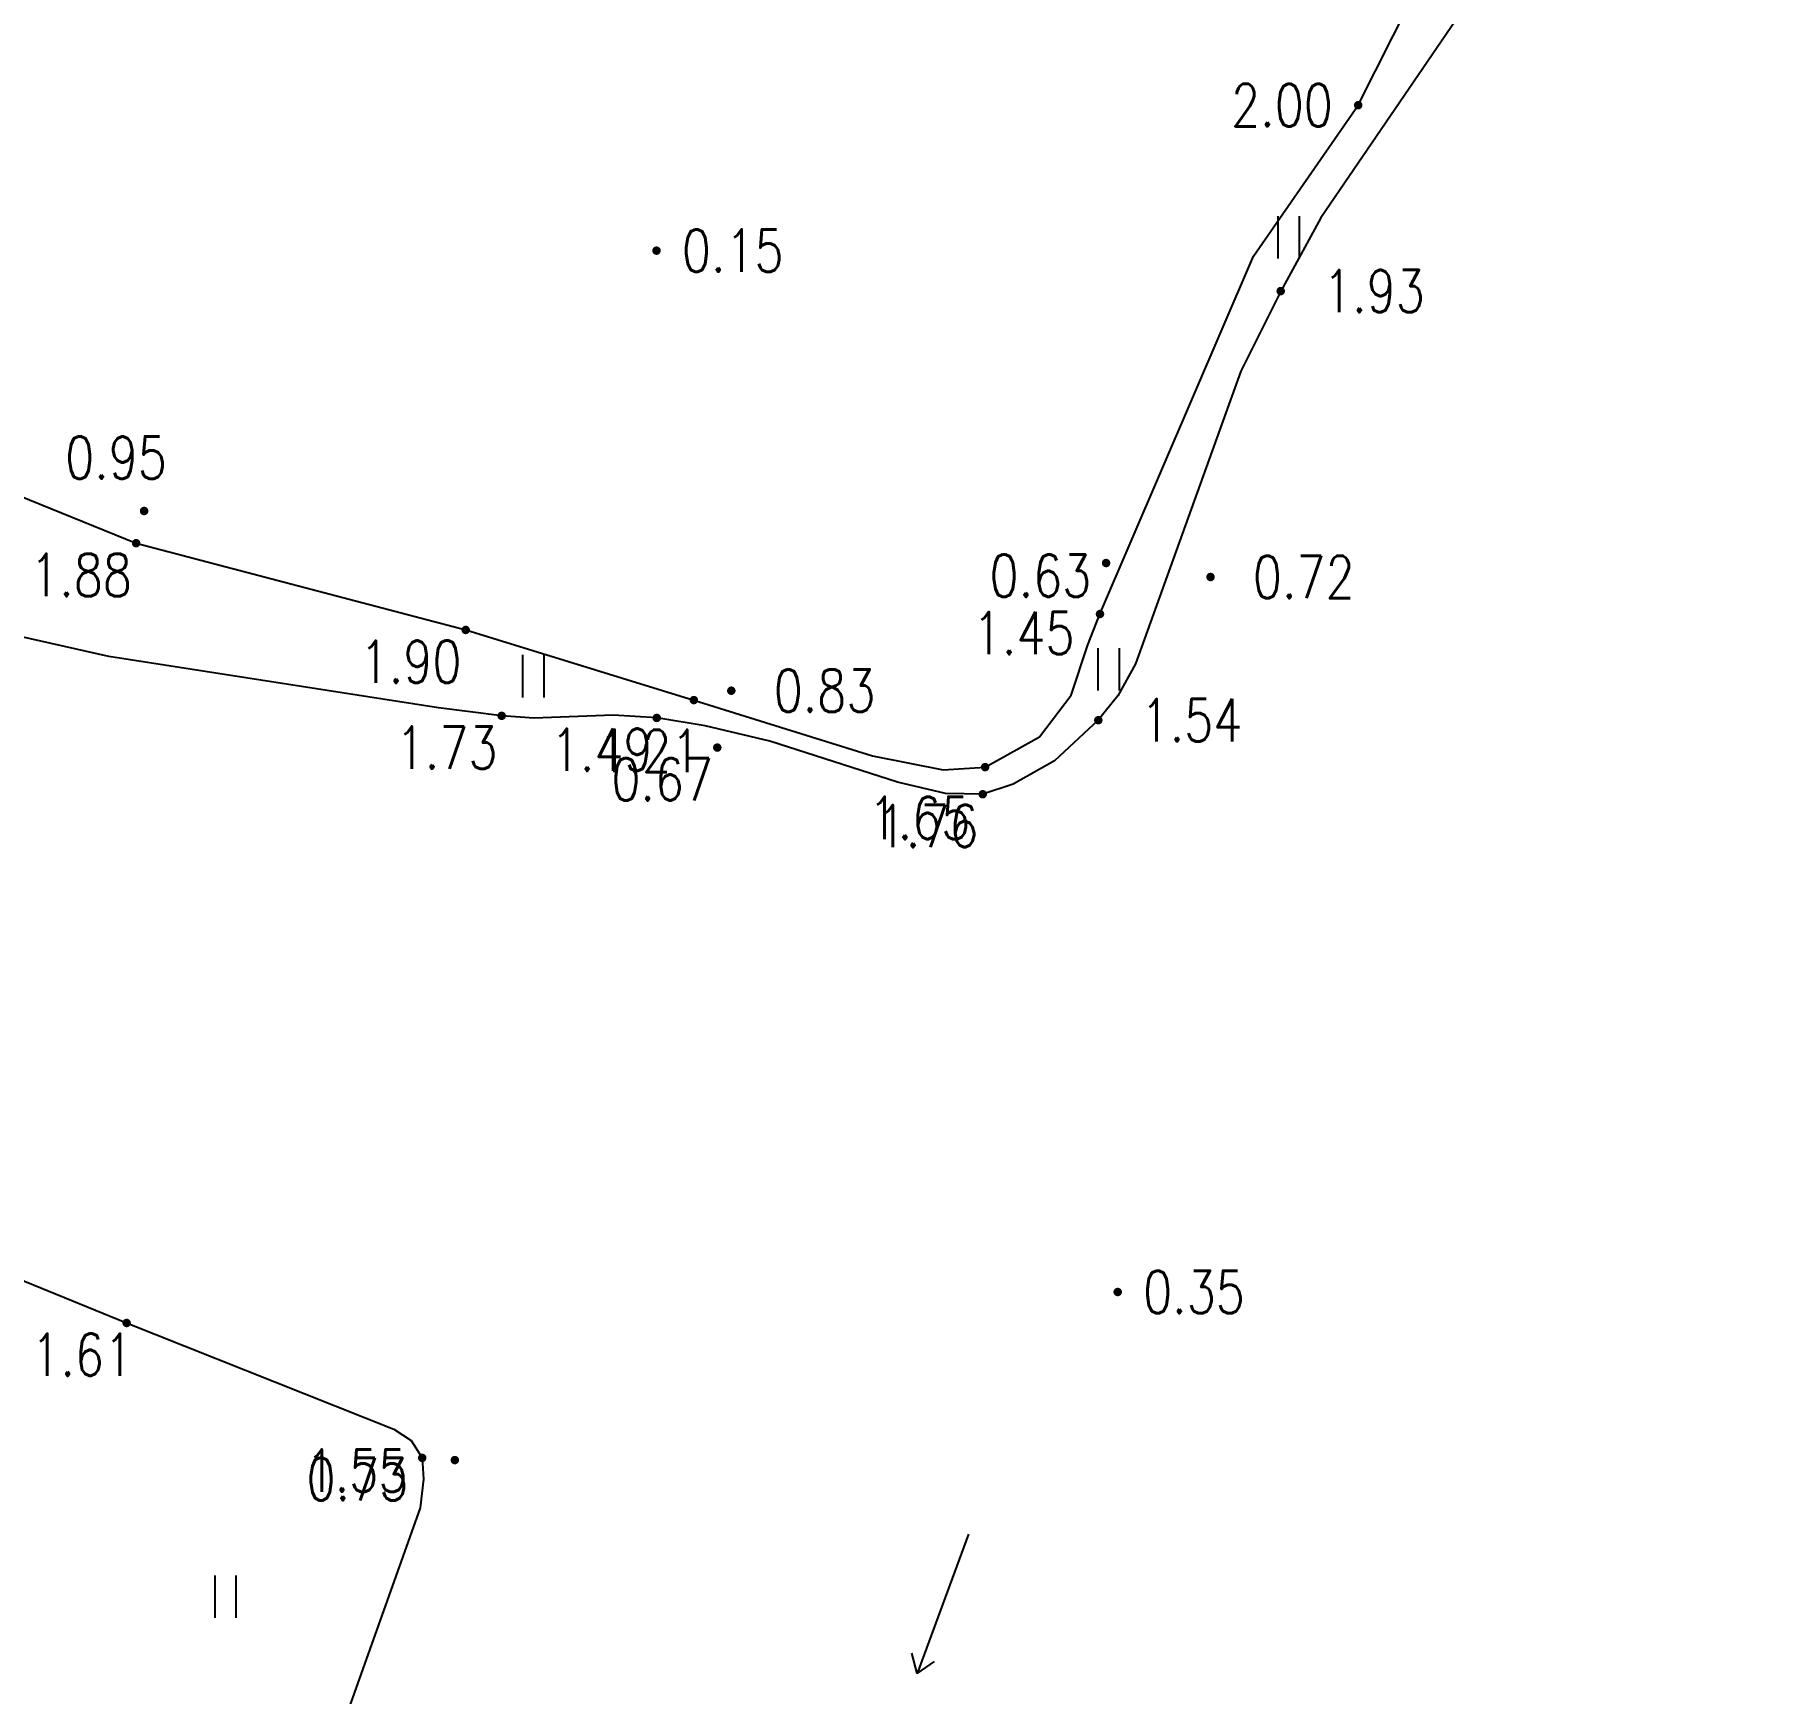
# Model space of a CAD drawing. Extents: x 500064 to 501389, y 2542464 to 2545400.
# Drawn here: x 500821.53 to 500862.34, y 2543782.19 to 2543821.33 of the extents above; entities that cross this region are included whole.
import ezdxf
from ezdxf.enums import TextEntityAlignment as Align

# ---------------------------------------------------------------- set-up
doc = ezdxf.new("R2010")
doc.units = 0
doc.header["$LTSCALE"] = 0.5
doc.layers.get('0').update_dxf_attribs({"linetype": 'CONTINUOUS', "lineweight": 5})
doc.layers.add('GCD', color=8, linetype='CONTINUOUS')
doc.layers.add('地形图', color=8, linetype='CONTINUOUS')
doc.styles.add('HZ', font='romans.shx', dxfattribs={"width": 0.8, "bigfont": 'hztxt.shx'})
doc.linetypes.add('10421', pattern='A,2,[150,AAA.SHX,S=1,R=0,X=0,Y=1],1e-11', length=2)

# ---------------------------------------------------------------- blocks, each defined once
blk = doc.blocks.new('GC200')
at = {"linetype": 'Continuous', "const_width": 0.2, "flags": 128}
blk.add_lwpolyline([(-0.1, 0, 1), (0.1, 0, 1)], format="xyb", close=True, dxfattribs=at)
blk = doc.blocks.new('gc086')
for p, q in [((0, 0), (7, 0)), ((7, 0), (6.181, 0.574)), ((7, 0), (6.181, -0.574))]:
    blk.add_line(p, q)
blk = doc.blocks.new('gc121')
for p, q in [((-0.5, -1), (-0.5, 1)), ((0.5, -1), (0.5, 1))]:
    blk.add_line(p, q)

msp = doc.modelspace()

# ---------------------------------------------------------------- linework, layer by layer
at = {"layer": '地形图', "linetype": '10421', "elevation": 2.195, "flags": 128}
msp.add_lwpolyline([(500853.217, 2543854.366), (500835.177, 2543862.446), (500828.205, 2543865.001), (500822.091, 2543866.728), (500820.627, 2543866.946), (500819.731, 2543866.658), (500818.723, 2543865.421), (500817.63, 2543862.936), (500814.345, 2543854.465), (500812.834, 2543850.475), (500810.037, 2543840.812), (500806.11, 2543828.506), (500805.727, 2543827.061), (500804.838, 2543822.68), (500804.572, 2543821.484), (500804.454, 2543820.243), (500804.763, 2543818.752), (500805.363, 2543817.456), (500806.181, 2543816.572), (500807.467, 2543815.699), (500811.048, 2543814.562), (500823.932, 2543809.334), (500831.71, 2543807.287), (500837.095, 2543805.632), (500841.314, 2543804.319), (500842.98, 2543803.988), (500843.969, 2543804.05), (500845.254, 2543804.769), (500846.002, 2543805.751), (500846.397, 2543806.937), (500846.68, 2543807.663), (500850.307, 2543816.108), (500852.774, 2543819.669), (500854.009, 2543822.113), (500855.249, 2543824.92), (500855.955, 2543828.514), (500856.069, 2543830.213), (500856.395, 2543835.008), (500856.705, 2543836.732), (500857.238, 2543838.892), (500858.524, 2543842.038), (500858.267, 2543843.708), (500857.558, 2543845.887), (500857.189, 2543847.422), (500855.442, 2543847.564), (500855.802, 2543852.036), (500854.822, 2543853.147)], close=True, dxfattribs=at)
at = {"layer": '地形图', "linetype": '10421', "flags": 128}
msp.add_lwpolyline([(500860.343, 2543851.928), (500860.047, 2543848.173), (500860.224, 2543843.871), (500860.586, 2543841.436), (500861.444, 2543839.235), (500862.157, 2543836.826), (500862.338, 2543834.809), (500861.901, 2543832.451), (500860.911, 2543830.439), (500859.128, 2543827.609), (500851.893, 2543817.011), (500850.945, 2543815.282), (500850.008, 2543813.394), (500847.518, 2543806.489), (500847.098, 2543805.734), (500846.64, 2543805.158), (500845.603, 2543804.195), (500844.63, 2543803.65), (500843.912, 2543803.41), (500843.033, 2543803.431), (500841.899, 2543803.694), (500838.886, 2543804.666), (500837.358, 2543805.028), (500836.219, 2543805.211), (500835.198, 2543805.278), (500833.319, 2543805.204), (500832.559, 2543805.261), (500831.069, 2543805.446), (500823.29, 2543806.657), (500820.881, 2543807.2), (500817.506, 2543808.162), (500813.685, 2543809.652), (500811.133, 2543811.063), (500810.562, 2543811.189), (500809.059, 2543811.24), (500806.627, 2543811.101), (500804.968, 2543810.83), (500804.108, 2543810.524), (500803.544, 2543810.028), (500802.875, 2543809.264), (500802.289, 2543808.208), (500801.898, 2543807.177), (500801.711, 2543806.174), (500801.722, 2543805.504), (500802.184, 2543804.167), (500802.293, 2543803.494), (500802.284, 2543802.744), (500802.173, 2543802.052), (500802.121, 2543801.759), (500802.038, 2543801.542), (500801.778, 2543801.351), (500798.924, 2543800.552), (500798.309, 2543800.226), (500798.148, 2543800.084), (500798.065, 2543799.938), (500797.985, 2543799.517), (500798.448, 2543797.098), (500798.544, 2543796.806), (500798.733, 2543796.507), (500798.851, 2543796.454), (500799.025, 2543796.436), (500799.182, 2543796.474), (500799.312, 2543796.541), (500800.273, 2543797.618), (500800.469, 2543797.754), (500800.737, 2543797.895), (500801.053, 2543797.953), (500801.388, 2543797.941), (500804.649, 2543797.386), (500805.832, 2543797.09), (500809.789, 2543795.991), (500814.45, 2543794.43), (500819.265, 2543792.747), (500823.708, 2543790.935), (500830.01, 2543788.428), (500830.42, 2543788.161), (500830.684, 2543787.752), (500830.717, 2543787.25), (500830.635, 2543786.574), (500828.876, 2543781.625), (500824.671, 2543771.397), (500823.392, 2543767.802), (500820.356, 2543759.78), (500819.801, 2543757.665), (500819.636, 2543756.3), (500819.695, 2543755.201), (500819.926, 2543753.871), (500820.289, 2543752.135), (500820.164, 2543750.426), (500819.733, 2543748.326), (500814.277, 2543735.818), (500812.157, 2543730.812), (500810.77, 2543727.398), (500810.197, 2543726.096), (500804.923, 2543715.593), (500801.135, 2543708.145), (500800.056, 2543706.559), (500799.568, 2543706.249), (500798.843, 2543705.997), (500797.404, 2543705.787), (500796.77, 2543705.817), (500796.121, 2543705.928), (500789.994, 2543708.502), (500787.543, 2543709.301), (500781.647, 2543711.482), (500775.489, 2543713.089), (500771.585, 2543714.053), (500760.307, 2543715.899), (500759.63, 2543715.908), (500759.318, 2543715.773), (500759.19, 2543715.596), (500759.132, 2543715.308), (500758.909, 2543712.025), (500758.852, 2543710.191), (500758.616, 2543704.913), (500758.641, 2543703.982), (500758.815, 2543703.42), (500759.291, 2543702.774), (500759.912, 2543702.198), (500760.502, 2543701.735), (500762.052, 2543700.977), (500767.871, 2543698.438), (500770.746, 2543697.33), (500775.392, 2543695.692), (500776.018, 2543695.527), (500776.429, 2543695.584), (500777.993, 2543696.026), (500778.308, 2543696.078), (500778.564, 2543696.038), (500778.801, 2543695.977), (500786.589, 2543693.437), (500788.881, 2543692.619), (500791.081, 2543691.701), (500793.057, 2543690.679), (500793.256, 2543690.443), (500793.444, 2543690.116), (500793.597, 2543689.678), (500793.583, 2543689.13), (500793.424, 2543688.696), (500792.696, 2543687.458), (500792.27, 2543686.532), (500789.308, 2543677.158), (500787.385, 2543672.284), (500786.233, 2543668.935), (500784.592, 2543662.504), (500783.42, 2543656.342), (500783.174, 2543653.102), (500783.306, 2543649.457), (500783.549, 2543647.984), (500784.91, 2543643.685), (500785.566, 2543641.799), (500786.043, 2543639.398), (500786.337, 2543637.109), (500786.169, 2543630.304), (500786.054, 2543629.794), (500785.868, 2543629.496), (500785.369, 2543629.434), (500784.87, 2543629.534), (500782.302, 2543630.056), (500780.179, 2543630.601), (500776.162, 2543631.868), (500773.51, 2543632.933), (500768.622, 2543635.33), (500764.488, 2543637.161), (500762.961, 2543637.683), (500760.591, 2543638.221), (500758.572, 2543638.617), (500757.477, 2543638.755), (500756.614, 2543638.711), (500754.644, 2543637.464), (500753.951, 2543637.222), (500749.75, 2543637.4), (500747.868, 2543637.509), (500747.238, 2543637.413), (500746.88, 2543637.207), (500746.726, 2543637.013), (500746.522, 2543636.579), (500746.314, 2543635.787), (500746.138, 2543635.303), (500745.946, 2543635.058), (500741.716, 2543632.814), (500739.79, 2543631.823), (500734.266, 2543628.917), (500733.774, 2543628.751), (500733.273, 2543628.674), (500733.04, 2543628.823), (500732.916, 2543629.01), (500732.441, 2543630.626), (500732.355, 2543630.78), (500732.197, 2543630.906), (500731.749, 2543631.013), (500731.241, 2543631.002), (500724.288, 2543630.447), (500712.949, 2543630.645), (500711.325, 2543630.634), (500700.435, 2543629.704), (500690.727, 2543628.745), (500688.358, 2543628.605), (500683.424, 2543628.311), (500679.368, 2543628.16), (500675.508, 2543628.369), (500672.672, 2543628.904), (500670.448, 2543629.513), (500669.135, 2543630.089), (500666.228, 2543631.331), (500663.88, 2543632.429), (500662.231, 2543633.593), (500661.28, 2543634.705), (500660.618, 2543636.077), (500659.469, 2543640.107), (500658.985, 2543641.512), (500658.469, 2543642.778), (500656.226, 2543646.444), (500655.177, 2543647.656), (500648.572, 2543653.759), (500648.131, 2543654.519), (500647.792, 2543655.337), (500647.668, 2543656.082), (500647.599, 2543656.926), (500648.349, 2543665.451), (500648.591, 2543668.017), (500648.598, 2543669.946), (500648.074, 2543678.756), (500648.063, 2543679.504), (500648.153, 2543680.673), (500648.66, 2543685.231), (500649.522, 2543690.364), (500649.605, 2543691.42), (500649.602, 2543692.247), (500649.394, 2543692.709), (500649.152, 2543693.058), (500639.722, 2543698.395), (500639.047, 2543698.96), (500638.606, 2543699.429), (500638.363, 2543700.114), (500638.123, 2543701.005), (500637.19, 2543705.892), (500637.056, 2543707.165), (500637.173, 2543709.494), (500637.972, 2543713.611), (500638.014, 2543714.168), (500637.897, 2543715.46), (500637.016, 2543719.21), (500636.885, 2543720.059), (500636.661, 2543722.165), (500636.162, 2543732.418), (500636.259, 2543733.964), (500636.438, 2543735.027), (500636.684, 2543735.902), (500637.752, 2543739.042), (500640.183, 2543744.392), (500644.069, 2543753.036), (500646.886, 2543758.268), (500646.946, 2543758.764), (500646.947, 2543759.128), (500646.805, 2543759.441), (500646.535, 2543759.695), (500644.538, 2543760.65)], dxfattribs=at)

# ---------------------------------------------------------------- block references
at = {"layer": '地形图', "linetype": 'Continuous'}
ref = msp.add_blockref('GC200', (500852.774, 2543819.669, 1.998), dxfattribs=dict(at, xscale=0.5, yscale=0.5, zscale=0.5))
ref.add_attrib('height', '2.00', dxfattribs={"layer": 'GCD', "linetype": 'Continuous', "height": 1, "style": 'HZ', "width": 0.8}).set_placement((500849.774, 2543819.669, 2), align=Align.MIDDLE_LEFT)
at = {"layer": '地形图', "linetype": 'Continuous', "xscale": 0.5, "yscale": 0.5}
for p in [(500851.138, 2543816.553), (500833.311, 2543806.196), (500846.888, 2543806.359), (500826.046, 2543784.48)]:
    msp.add_blockref('gc121', p, dxfattribs=at)
at = {"layer": '地形图', "linetype": 'Continuous'}
ref = msp.add_blockref('GC200', (500836.214, 2543816.237, 0.15), dxfattribs=dict(at, xscale=0.5, yscale=0.5, zscale=0.5))
ref.add_attrib('height', '0.15', dxfattribs={"layer": 'GCD', "linetype": 'Continuous', "height": 1, "style": 'HZ', "width": 0.8}).set_placement((500836.814, 2543816.237, 0.15), align=Align.MIDDLE_LEFT)
ref = msp.add_blockref('GC200', (500850.945, 2543815.282, 1.93), dxfattribs=dict(at, xscale=0.5, yscale=0.5, zscale=0.5))
ref.add_attrib('height', '1.93', dxfattribs={"layer": 'GCD', "linetype": 'Continuous', "height": 1, "style": 'HZ', "width": 0.8}).set_placement((500851.945, 2543815.282, 1.93), align=Align.MIDDLE_LEFT)
ref = msp.add_blockref('GC200', (500824.12, 2543810.094, 0.95), dxfattribs=dict(at, xscale=0.5, yscale=0.5, zscale=0.5))
ref.add_attrib('height', '0.95', dxfattribs={"layer": 'GCD', "linetype": 'Continuous', "height": 1, "style": 'HZ', "width": 0.8}).set_placement((500822.258, 2543811.355, 0.95), align=Align.MIDDLE_LEFT)
ref = msp.add_blockref('GC200', (500823.932, 2543809.334, 1.875), dxfattribs=dict(at, xscale=0.5, yscale=0.5, zscale=0.5))
ref.add_attrib('height', '1.88', dxfattribs={"layer": 'GCD', "linetype": 'Continuous', "height": 1, "style": 'HZ', "width": 0.8}).set_placement((500821.432, 2543808.584, 1.88), align=Align.MIDDLE_LEFT)
ref = msp.add_blockref('GC200', (500846.824, 2543808.866, 0.625), dxfattribs=dict(at, xscale=0.5, yscale=0.5, zscale=0.5))
ref.add_attrib('height', '0.63', dxfattribs={"layer": 'GCD', "linetype": 'Continuous', "height": 1, "style": 'HZ', "width": 0.8}).set_placement((500844.074, 2543808.566, 0.63), align=Align.MIDDLE_LEFT)
ref = msp.add_blockref('GC200', (500849.289, 2543808.536, 0.724), dxfattribs=dict(at, xscale=0.5, yscale=0.5, zscale=0.5))
ref.add_attrib('height', '0.72', dxfattribs={"layer": 'GCD', "linetype": 'Continuous', "height": 1, "style": 'HZ', "width": 0.8}).set_placement((500850.289, 2543808.536, 0.72), align=Align.MIDDLE_LEFT)
ref = msp.add_blockref('GC200', (500846.68, 2543807.663, 1.449), dxfattribs=dict(at, xscale=0.5, yscale=0.5, zscale=0.5))
ref.add_attrib('height', '1.45', dxfattribs={"layer": 'GCD', "linetype": 'Continuous', "height": 1, "style": 'HZ', "width": 0.8}).set_placement((500843.68, 2543807.213, 1.45), align=Align.MIDDLE_LEFT)
ref = msp.add_blockref('GC200', (500831.71, 2543807.287, 1.895), dxfattribs=dict(at, xscale=0.5, yscale=0.5, zscale=0.5))
ref.add_attrib('height', '1.90', dxfattribs={"layer": 'GCD', "linetype": 'Continuous', "height": 1, "style": 'HZ', "width": 0.8}).set_placement((500829.21, 2543806.537, 1.9), align=Align.MIDDLE_LEFT)
ref = msp.add_blockref('GC200', (500837.979, 2543805.854, 0.827), dxfattribs=dict(at, xscale=0.5, yscale=0.5, zscale=0.5))
ref.add_attrib('height', '0.83', dxfattribs={"layer": 'GCD', "linetype": 'Continuous', "height": 1, "style": 'HZ', "width": 0.8}).set_placement((500838.979, 2543805.854, 0.83), align=Align.MIDDLE_LEFT)
ref = msp.add_blockref('GC200', (500837.095, 2543805.632, 1.208), dxfattribs=dict(at, xscale=0.5, yscale=0.5, zscale=0.5))
ref.add_attrib('height', '1.21', dxfattribs={"layer": 'GCD', "linetype": 'Continuous', "height": 1, "style": 'HZ', "width": 0.8}).set_placement((500834.845, 2543804.432, 1.21), align=Align.MIDDLE_LEFT)
ref = msp.add_blockref('GC200', (500846.64, 2543805.158, 1.541), dxfattribs=dict(at, xscale=0.5, yscale=0.5, zscale=0.5))
ref.add_attrib('height', '1.54', dxfattribs={"layer": 'GCD', "linetype": 'Continuous', "height": 1, "style": 'HZ', "width": 0.8}).set_placement((500847.64, 2543805.158, 1.54), align=Align.MIDDLE_LEFT)
ref = msp.add_blockref('GC200', (500832.559, 2543805.261, 1.729), dxfattribs=dict(at, xscale=0.5, yscale=0.5, zscale=0.5))
ref.add_attrib('height', '1.73', dxfattribs={"layer": 'GCD', "linetype": 'Continuous', "height": 1, "style": 'HZ', "width": 0.8}).set_placement((500830.059, 2543804.511, 1.73), align=Align.MIDDLE_LEFT)
ref = msp.add_blockref('GC200', (500836.219, 2543805.211, 1.493), dxfattribs=dict(at, xscale=0.5, yscale=0.5, zscale=0.5))
ref.add_attrib('height', '1.49', dxfattribs={"layer": 'GCD', "linetype": 'Continuous', "height": 1, "style": 'HZ', "width": 0.8}).set_placement((500833.719, 2543804.461, 1.49), align=Align.MIDDLE_LEFT)
ref = msp.add_blockref('GC200', (500837.648, 2543804.511, 0.674), dxfattribs=dict(at, xscale=0.5, yscale=0.5, zscale=0.5))
ref.add_attrib('height', '0.67', dxfattribs={"layer": 'GCD', "linetype": 'Continuous', "height": 1, "style": 'HZ', "width": 0.8}).set_placement((500835.148, 2543803.761, 0.67), align=Align.MIDDLE_LEFT)
ref = msp.add_blockref('GC200', (500843.969, 2543804.05, 1.652), dxfattribs=dict(at, xscale=0.5, yscale=0.5, zscale=0.5))
ref.add_attrib('height', '1.65', dxfattribs={"layer": 'GCD', "linetype": 'Continuous', "height": 1, "style": 'HZ', "width": 0.8}).set_placement((500841.219, 2543802.85, 1.65), align=Align.MIDDLE_LEFT)
ref = msp.add_blockref('GC200', (500843.912, 2543803.41, 1.762), dxfattribs=dict(at, xscale=0.5, yscale=0.5, zscale=0.5))
ref.add_attrib('height', '1.76', dxfattribs={"layer": 'GCD', "linetype": 'Continuous', "height": 1, "style": 'HZ', "width": 0.8}).set_placement((500841.412, 2543802.66, 1.76), align=Align.MIDDLE_LEFT)
ref = msp.add_blockref('GC200', (500847.098, 2543791.666, 0.35), dxfattribs=dict(at, xscale=0.5, yscale=0.5, zscale=0.5))
ref.add_attrib('height', '0.35', dxfattribs={"layer": 'GCD', "linetype": 'Continuous', "height": 1, "style": 'HZ', "width": 0.8}).set_placement((500847.698, 2543791.666, 0.35), align=Align.MIDDLE_LEFT)
ref = msp.add_blockref('GC200', (500823.708, 2543790.935, 1.608), dxfattribs=dict(at, xscale=0.5, yscale=0.5, zscale=0.5))
ref.add_attrib('height', '1.61', dxfattribs={"layer": 'GCD', "linetype": 'Continuous', "height": 1, "style": 'HZ', "width": 0.8}).set_placement((500821.458, 2543790.185, 1.61), align=Align.MIDDLE_LEFT)
ref = msp.add_blockref('GC200', (500830.684, 2543787.752, 1.551), dxfattribs=dict(at, xscale=0.5, yscale=0.5, zscale=0.5))
ref.add_attrib('height', '1.55', dxfattribs={"layer": 'GCD', "linetype": 'Continuous', "height": 1, "style": 'HZ', "width": 0.8}).set_placement((500827.934, 2543787.452, 1.55), align=Align.MIDDLE_LEFT)
ref = msp.add_blockref('GC200', (500831.454, 2543787.7, 0.734), dxfattribs=dict(at, xscale=0.5, yscale=0.5, zscale=0.5))
ref.add_attrib('height', '0.73', dxfattribs={"layer": 'GCD', "linetype": 'Continuous', "height": 1, "style": 'HZ', "width": 0.8}).set_placement((500827.954, 2543787.25, 0.73), align=Align.MIDDLE_LEFT)
at = {"layer": '地形图', "linetype": 'Continuous', "xscale": 0.4999999998927457, "yscale": 0.5, "zscale": 0.5, "rotation": 249.8246919599777}
msp.add_blockref('gc086', (500843.574, 2543785.949), dxfattribs=at)

doc.saveas('drawing.dxf')
